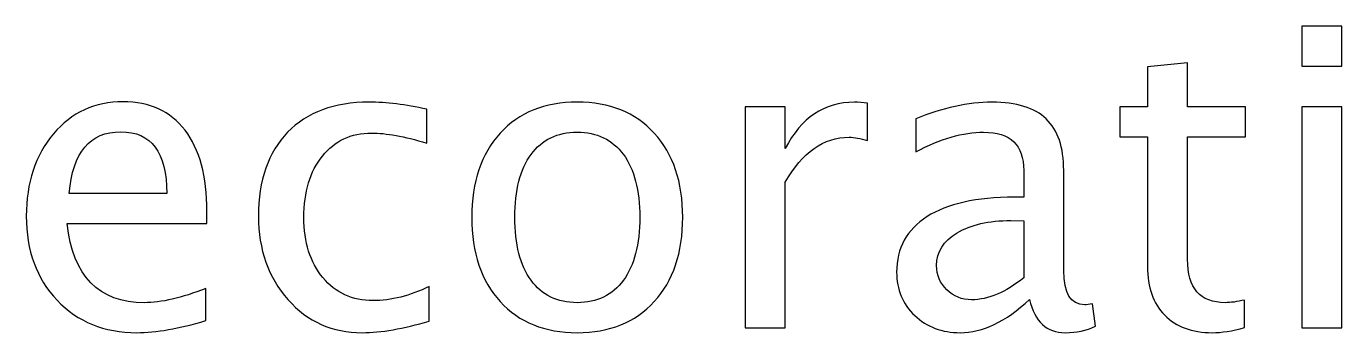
# Model space of a CAD drawing. Header units: centimetres. Extents: x -144 to 123, y -121 to 149.
# Drawn here: x -68.07 to -34.66, y 140.54 to 148.32 of the extents above; entities that cross this region are included whole.
import ezdxf

# ---------------------------------------------------------------- set-up
doc = ezdxf.new("R2010")
doc.units = ezdxf.units.CM
doc.header["$MEASUREMENT"] = 0
doc.layers.add('Layer 1', color=7, linetype='Continuous')

msp = doc.modelspace()

# ---------------------------------------------------------------- linework, layer by layer
at = {"layer": 'Layer 1'}
for points, knots in [([(-35.67903, 147.30619), (-35.67903, 147.30619), (-35.67903, 148.32219), (-35.67903, 148.32219), (-35.67903, 148.32219), (-35.67903, 148.32219), (-34.66303, 148.32219), (-34.66303, 148.32219), (-34.66303, 148.32219), (-34.66303, 148.32219), (-34.66303, 147.30619), (-34.66303, 147.30619), (-34.66303, 147.30619), (-34.66303, 147.30619), (-35.67903, 147.30619), (-35.67903, 147.30619)], [0, 0, 0, 0, 0.2, 0.2, 0.2, 0.2, 0.4, 0.4, 0.4, 0.4, 0.6, 0.6, 0.6, 0.6, 1, 1, 1, 1]), ([(-37.12895, 140.6722), (-37.44292, 140.58577), (-37.71633, 140.54344), (-37.9474, 140.54344), (-37.9474, 140.54344), (-38.46598, 140.54344), (-38.86991, 140.69161), (-39.15919, 140.98794), (-39.15919, 140.98794), (-39.45023, 141.28427), (-39.59487, 141.69526), (-39.59487, 142.22266), (-39.59487, 142.22266), (-39.59487, 142.22266), (-39.59487, 145.51761), (-39.59487, 145.51761), (-39.59487, 145.51761), (-39.59487, 145.51761), (-40.29689, 145.51761), (-40.29689, 145.51761), (-40.29689, 145.51761), (-40.29689, 145.51761), (-40.29689, 146.27961), (-40.29689, 146.27961), (-40.29689, 146.27961), (-40.29689, 146.27961), (-39.59487, 146.27961), (-39.59487, 146.27961), (-39.59487, 146.27961), (-39.59487, 146.27961), (-39.59487, 147.29384), (-39.59487, 147.29384), (-39.59487, 147.29384), (-39.59487, 147.29384), (-38.57887, 147.39085), (-38.57887, 147.39085), (-38.57887, 147.39085), (-38.57887, 147.39085), (-38.57887, 146.27961), (-38.57887, 146.27961), (-38.57887, 146.27961), (-38.57887, 146.27961), (-37.10778, 146.27961), (-37.10778, 146.27961), (-37.10778, 146.27961), (-37.10778, 146.27961), (-37.10778, 145.51761), (-37.10778, 145.51761), (-37.10778, 145.51761), (-37.10778, 145.51761), (-38.57887, 145.51761), (-38.57887, 145.51761), (-38.57887, 145.51761), (-38.57887, 145.51761), (-38.57887, 142.40611), (-38.57887, 142.40611), (-38.57887, 142.40611), (-38.57887, 141.67233), (-38.2596, 141.30544), (-37.62284, 141.30544), (-37.62284, 141.30544), (-37.48702, 141.30544), (-37.32298, 141.32837), (-37.12895, 141.37247), (-37.12895, 141.37247), (-37.12895, 141.37247), (-37.12895, 140.6722), (-37.12895, 140.6722)], [0, 0, 0, 0, 0.05555556, 0.05555556, 0.05555556, 0.05555556, 0.11111111, 0.11111111, 0.11111111, 0.11111111, 0.16666667, 0.16666667, 0.16666667, 0.16666667, 0.22222222, 0.22222222, 0.22222222, 0.22222222, 0.27777778, 0.27777778, 0.27777778, 0.27777778, 0.33333333, 0.33333333, 0.33333333, 0.33333333, 0.38888889, 0.38888889, 0.38888889, 0.38888889, 0.44444444, 0.44444444, 0.44444444, 0.44444444, 0.5, 0.5, 0.5, 0.5, 0.55555556, 0.55555556, 0.55555556, 0.55555556, 0.61111111, 0.61111111, 0.61111111, 0.61111111, 0.66666667, 0.66666667, 0.66666667, 0.66666667, 0.72222222, 0.72222222, 0.72222222, 0.72222222, 0.77777778, 0.77777778, 0.77777778, 0.77777778, 0.83333333, 0.83333333, 0.83333333, 0.83333333, 0.88888889, 0.88888889, 0.88888889, 0.88888889, 1, 1, 1, 1]), ([(-63.51319, 140.85036), (-64.19582, 140.64575), (-64.77967, 140.54344), (-65.2665, 140.54344), (-65.2665, 140.54344), (-66.09729, 140.54344), (-66.77286, 140.81861), (-67.29321, 141.36718), (-67.29321, 141.36718), (-67.81355, 141.91575), (-68.07461, 142.62659), (-68.07461, 143.50148), (-68.07461, 143.50148), (-68.07461, 144.34991), (-67.8453, 145.04665), (-67.38493, 145.59169), (-67.38493, 145.59169), (-66.92455, 146.13497), (-66.33542, 146.4066), (-65.61751, 146.4066), (-65.61751, 146.4066), (-64.93842, 146.4066), (-64.41278, 146.16495), (-64.04236, 145.68165), (-64.04236, 145.68165), (-63.67194, 145.19834), (-63.48674, 144.51395), (-63.48674, 143.62672), (-63.48674, 143.62672), (-63.48674, 143.62672), (-63.49203, 143.31627), (-63.49203, 143.31627), (-63.49203, 143.31627), (-63.49203, 143.31627), (-67.03744, 143.31627), (-67.03744, 143.31627), (-67.03744, 143.31627), (-66.88928, 141.97572), (-66.23487, 141.30544), (-65.076, 141.30544), (-65.076, 141.30544), (-64.6509, 141.30544), (-64.13056, 141.42538), (-63.51319, 141.66527), (-63.51319, 141.66527), (-63.51319, 141.66527), (-63.51319, 140.85036), (-63.51319, 140.85036)], [0, 0, 0, 0, 0.07692308, 0.07692308, 0.07692308, 0.07692308, 0.15384615, 0.15384615, 0.15384615, 0.15384615, 0.23076923, 0.23076923, 0.23076923, 0.23076923, 0.30769231, 0.30769231, 0.30769231, 0.30769231, 0.38461538, 0.38461538, 0.38461538, 0.38461538, 0.46153846, 0.46153846, 0.46153846, 0.46153846, 0.53846154, 0.53846154, 0.53846154, 0.53846154, 0.61538462, 0.61538462, 0.61538462, 0.61538462, 0.69230769, 0.69230769, 0.69230769, 0.69230769, 0.76923077, 0.76923077, 0.76923077, 0.76923077, 0.84615385, 0.84615385, 0.84615385, 0.84615385, 1, 1, 1, 1]), ([(-57.83876, 140.83977), (-58.4967, 140.64222), (-59.06467, 140.54344), (-59.54268, 140.54344), (-59.54268, 140.54344), (-60.30115, 140.54344), (-60.9291, 140.8239), (-61.42828, 141.38305), (-61.42828, 141.38305), (-61.92746, 141.94397), (-62.17793, 142.65129), (-62.17793, 143.50324), (-62.17793, 143.50324), (-62.17793, 144.41341), (-61.93099, 145.12426), (-61.4371, 145.63226), (-61.4371, 145.63226), (-60.94321, 146.14202), (-60.25353, 146.39602), (-59.36806, 146.39602), (-59.36806, 146.39602), (-58.93238, 146.39602), (-58.44201, 146.33605), (-57.90226, 146.21611), (-57.90226, 146.21611), (-57.90226, 146.21611), (-57.90226, 145.35886), (-57.90226, 145.35886), (-57.90226, 145.35886), (-58.47553, 145.52819), (-58.94296, 145.61286), (-59.30279, 145.61286), (-59.30279, 145.61286), (-59.8249, 145.61286), (-60.24294, 145.41706), (-60.55515, 145.02724), (-60.55515, 145.02724), (-60.86736, 144.63742), (-61.02435, 144.11708), (-61.02435, 143.46797), (-61.02435, 143.46797), (-61.02435, 142.83826), (-60.86207, 142.33026), (-60.53928, 141.94044), (-60.53928, 141.94044), (-60.21649, 141.55238), (-59.79492, 141.35836), (-59.27104, 141.35836), (-59.27104, 141.35836), (-58.80714, 141.35836), (-58.33089, 141.4783), (-57.83876, 141.71819), (-57.83876, 141.71819), (-57.83876, 141.71819), (-57.83876, 140.83977), (-57.83876, 140.83977)], [0, 0, 0, 0, 0.06666667, 0.06666667, 0.06666667, 0.06666667, 0.13333333, 0.13333333, 0.13333333, 0.13333333, 0.2, 0.2, 0.2, 0.2, 0.26666667, 0.26666667, 0.26666667, 0.26666667, 0.33333333, 0.33333333, 0.33333333, 0.33333333, 0.4, 0.4, 0.4, 0.4, 0.46666667, 0.46666667, 0.46666667, 0.46666667, 0.53333333, 0.53333333, 0.53333333, 0.53333333, 0.6, 0.6, 0.6, 0.6, 0.66666667, 0.66666667, 0.66666667, 0.66666667, 0.73333333, 0.73333333, 0.73333333, 0.73333333, 0.8, 0.8, 0.8, 0.8, 0.86666667, 0.86666667, 0.86666667, 0.86666667, 1, 1, 1, 1]), ([(-54.07992, 140.54344), (-54.90365, 140.54344), (-55.55629, 140.80626), (-56.03607, 141.3319), (-56.03607, 141.3319), (-56.51761, 141.85754), (-56.7575, 142.57191), (-56.7575, 143.47326), (-56.7575, 143.47326), (-56.7575, 144.37284), (-56.51761, 145.08545), (-56.03607, 145.60933), (-56.03607, 145.60933), (-55.55629, 146.1332), (-54.90365, 146.39602), (-54.07992, 146.39602), (-54.07992, 146.39602), (-53.25618, 146.39602), (-52.60354, 146.1332), (-52.12377, 145.60933), (-52.12377, 145.60933), (-51.64222, 145.08545), (-51.40234, 144.37284), (-51.40234, 143.47326), (-51.40234, 143.47326), (-51.40234, 142.57191), (-51.64222, 141.85754), (-52.12377, 141.3319), (-52.12377, 141.3319), (-52.60354, 140.80626), (-53.25618, 140.54344), (-54.07992, 140.54344)], [0, 0, 0, 0, 0.11111111, 0.11111111, 0.11111111, 0.11111111, 0.22222222, 0.22222222, 0.22222222, 0.22222222, 0.33333333, 0.33333333, 0.33333333, 0.33333333, 0.44444444, 0.44444444, 0.44444444, 0.44444444, 0.55555556, 0.55555556, 0.55555556, 0.55555556, 0.66666667, 0.66666667, 0.66666667, 0.66666667, 0.77777778, 0.77777778, 0.77777778, 0.77777778, 1, 1, 1, 1]), ([(-49.81131, 140.67044), (-49.81131, 140.67044), (-49.81131, 146.27961), (-49.81131, 146.27961), (-49.81131, 146.27961), (-49.81131, 146.27961), (-48.79531, 146.27961), (-48.79531, 146.27961), (-48.79531, 146.27961), (-48.79531, 146.27961), (-48.79531, 145.21951), (-48.79531, 145.21951), (-48.79531, 145.21951), (-48.39138, 146.00444), (-47.80577, 146.39602), (-47.03671, 146.39602), (-47.03671, 146.39602), (-46.93264, 146.39602), (-46.82328, 146.3872), (-46.71039, 146.36956), (-46.71039, 146.36956), (-46.71039, 146.36956), (-46.71039, 145.41883), (-46.71039, 145.41883), (-46.71039, 145.41883), (-46.88678, 145.47704), (-47.04201, 145.50702), (-47.17606, 145.50702), (-47.17606, 145.50702), (-47.82164, 145.50702), (-48.36139, 145.12602), (-48.79531, 144.36226), (-48.79531, 144.36226), (-48.79531, 144.36226), (-48.79531, 140.67044), (-48.79531, 140.67044), (-48.79531, 140.67044), (-48.79531, 140.67044), (-49.81131, 140.67044), (-49.81131, 140.67044)], [0, 0, 0, 0, 0.09090909, 0.09090909, 0.09090909, 0.09090909, 0.18181818, 0.18181818, 0.18181818, 0.18181818, 0.27272727, 0.27272727, 0.27272727, 0.27272727, 0.36363636, 0.36363636, 0.36363636, 0.36363636, 0.45454545, 0.45454545, 0.45454545, 0.45454545, 0.54545455, 0.54545455, 0.54545455, 0.54545455, 0.63636364, 0.63636364, 0.63636364, 0.63636364, 0.72727273, 0.72727273, 0.72727273, 0.72727273, 0.81818182, 0.81818182, 0.81818182, 0.81818182, 1, 1, 1, 1]), ([(-42.58995, 141.38481), (-43.20025, 140.8239), (-43.78763, 140.54344), (-44.35207, 140.54344), (-44.35207, 140.54344), (-44.81597, 140.54344), (-45.20227, 140.68808), (-45.50742, 140.97912), (-45.50742, 140.97912), (-45.81434, 141.27016), (-45.96779, 141.63705), (-45.96779, 142.07979), (-45.96779, 142.07979), (-45.96779, 142.69186), (-45.71027, 143.16281), (-45.19521, 143.4909), (-45.19521, 143.4909), (-44.68015, 143.81898), (-43.94109, 143.98302), (-42.978, 143.98302), (-42.978, 143.98302), (-42.978, 143.98302), (-42.73988, 143.98302), (-42.73988, 143.98302), (-42.73988, 143.98302), (-42.73988, 143.98302), (-42.73988, 144.65859), (-42.73988, 144.65859), (-42.73988, 144.65859), (-42.73988, 145.30947), (-43.07854, 145.63402), (-43.75764, 145.63402), (-43.75764, 145.63402), (-44.28328, 145.63402), (-44.85831, 145.46822), (-45.48096, 145.13661), (-45.48096, 145.13661), (-45.48096, 145.13661), (-45.48096, 145.97269), (-45.48096, 145.97269), (-45.48096, 145.97269), (-44.79657, 146.25491), (-44.15099, 146.39602), (-43.54597, 146.39602), (-43.54597, 146.39602), (-42.92332, 146.39602), (-42.46295, 146.25491), (-42.16838, 145.97092), (-42.16838, 145.97092), (-41.87204, 145.68694), (-41.72388, 145.24949), (-41.72388, 144.65859), (-41.72388, 144.65859), (-41.72388, 144.65859), (-41.72388, 142.12388), (-41.72388, 142.12388), (-41.72388, 142.12388), (-41.72388, 141.54356), (-41.54573, 141.25252), (-41.18766, 141.25252), (-41.18766, 141.25252), (-41.14356, 141.25252), (-41.07829, 141.25958), (-40.99186, 141.27369), (-40.99186, 141.27369), (-40.99186, 141.27369), (-40.91954, 140.70925), (-40.91954, 140.70925), (-40.91954, 140.70925), (-41.15061, 140.59812), (-41.40461, 140.54344), (-41.68331, 140.54344), (-41.68331, 140.54344), (-42.15779, 140.54344), (-42.45942, 140.8239), (-42.58995, 141.38481)], [0, 0, 0, 0, 0.05, 0.05, 0.05, 0.05, 0.1, 0.1, 0.1, 0.1, 0.15, 0.15, 0.15, 0.15, 0.2, 0.2, 0.2, 0.2, 0.25, 0.25, 0.25, 0.25, 0.3, 0.3, 0.3, 0.3, 0.35, 0.35, 0.35, 0.35, 0.4, 0.4, 0.4, 0.4, 0.45, 0.45, 0.45, 0.45, 0.5, 0.5, 0.5, 0.5, 0.55, 0.55, 0.55, 0.55, 0.6, 0.6, 0.6, 0.6, 0.65, 0.65, 0.65, 0.65, 0.7, 0.7, 0.7, 0.7, 0.75, 0.75, 0.75, 0.75, 0.8, 0.8, 0.8, 0.8, 0.85, 0.85, 0.85, 0.85, 0.9, 0.9, 0.9, 0.9, 1, 1, 1, 1]), ([(-35.67903, 140.67044), (-35.67903, 140.67044), (-35.67903, 146.27961), (-35.67903, 146.27961), (-35.67903, 146.27961), (-35.67903, 146.27961), (-34.66303, 146.27961), (-34.66303, 146.27961), (-34.66303, 146.27961), (-34.66303, 146.27961), (-34.66303, 140.67044), (-34.66303, 140.67044), (-34.66303, 140.67044), (-34.66303, 140.67044), (-35.67903, 140.67044), (-35.67903, 140.67044)], [0, 0, 0, 0, 0.2, 0.2, 0.2, 0.2, 0.4, 0.4, 0.4, 0.4, 0.6, 0.6, 0.6, 0.6, 1, 1, 1, 1]), ([(-66.98453, 144.07827), (-66.98453, 144.07827), (-64.50803, 144.07827), (-64.50803, 144.07827), (-64.50803, 144.07827), (-64.50803, 145.12249), (-64.89785, 145.64461), (-65.67572, 145.64461), (-65.67572, 145.64461), (-66.45889, 145.64461), (-66.89457, 145.12249), (-66.98453, 144.07827)], [0, 0, 0, 0, 0.25, 0.25, 0.25, 0.25, 0.5, 0.5, 0.5, 0.5, 1, 1, 1, 1]), ([(-54.08168, 141.30544), (-53.57897, 141.30544), (-53.18739, 141.49418), (-52.9087, 141.87341), (-52.9087, 141.87341), (-52.63177, 142.25088), (-52.49242, 142.78534), (-52.49242, 143.47326), (-52.49242, 143.47326), (-52.49242, 144.15941), (-52.63177, 144.69211), (-52.9087, 145.06958), (-52.9087, 145.06958), (-53.18739, 145.44529), (-53.57897, 145.63402), (-54.08168, 145.63402), (-54.08168, 145.63402), (-54.58615, 145.63402), (-54.97774, 145.44529), (-55.2529, 145.06958), (-55.2529, 145.06958), (-55.52983, 144.69211), (-55.66742, 144.15941), (-55.66742, 143.47326), (-55.66742, 143.47326), (-55.66742, 142.78534), (-55.52983, 142.25088), (-55.2529, 141.87341), (-55.2529, 141.87341), (-54.97774, 141.49418), (-54.58615, 141.30544), (-54.08168, 141.30544)], [0, 0, 0, 0, 0.11111111, 0.11111111, 0.11111111, 0.11111111, 0.22222222, 0.22222222, 0.22222222, 0.22222222, 0.33333333, 0.33333333, 0.33333333, 0.33333333, 0.44444444, 0.44444444, 0.44444444, 0.44444444, 0.55555556, 0.55555556, 0.55555556, 0.55555556, 0.66666667, 0.66666667, 0.66666667, 0.66666667, 0.77777778, 0.77777778, 0.77777778, 0.77777778, 1, 1, 1, 1]), ([(-42.73988, 141.93868), (-42.73988, 141.93868), (-42.73988, 143.37977), (-42.73988, 143.37977), (-42.73988, 143.37977), (-42.73988, 143.37977), (-43.0662, 143.39036), (-43.0662, 143.39036), (-43.0662, 143.39036), (-43.63064, 143.39036), (-44.08572, 143.28629), (-44.43321, 143.07815), (-44.43321, 143.07815), (-44.77893, 142.86824), (-44.95179, 142.59131), (-44.95179, 142.24559), (-44.95179, 142.24559), (-44.95179, 142.00394), (-44.86536, 141.79933), (-44.69427, 141.63176), (-44.69427, 141.63176), (-44.52141, 141.46419), (-44.3115, 141.37952), (-44.06279, 141.37952), (-44.06279, 141.37952), (-43.63946, 141.37952), (-43.19849, 141.5665), (-42.73988, 141.93868)], [0, 0, 0, 0, 0.125, 0.125, 0.125, 0.125, 0.25, 0.25, 0.25, 0.25, 0.375, 0.375, 0.375, 0.375, 0.5, 0.5, 0.5, 0.5, 0.625, 0.625, 0.625, 0.625, 0.75, 0.75, 0.75, 0.75, 1, 1, 1, 1])]:
    msp.add_open_spline(points, degree=3, knots=knots, dxfattribs=at)

doc.saveas('drawing.dxf')
